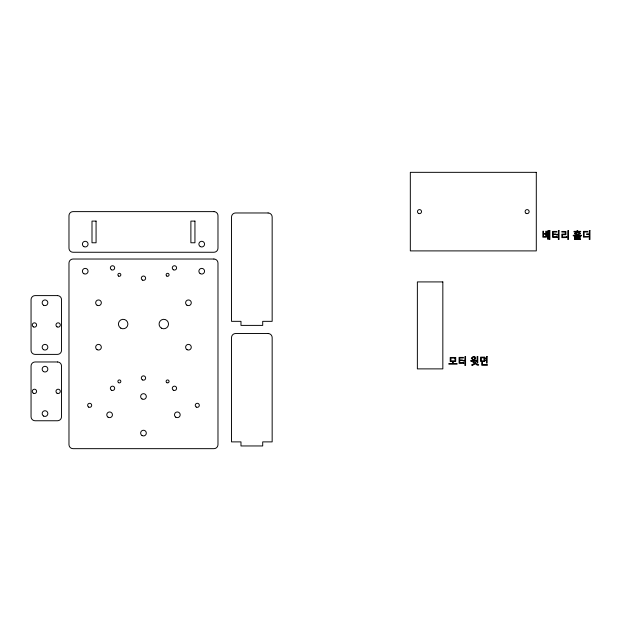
<?xml version="1.0" encoding="UTF-8"?>
<svg xmlns="http://www.w3.org/2000/svg" width="621" height="621" viewBox="0 0 621 621"><rect width="100%" height="100%" fill="white"/><g stroke="black" fill="none" stroke-linecap="round" stroke-linejoin="round"><path stroke-width="0.93" d="M471.424 361.344L473.117 361.298L473.117 362.912L473.823 362.912L473.823 361.282C481.042 360.933 472.527 360.296 470.547 360.731L471.052 361.352M472.1 365.334L471.681 364.752A4.409 4.409 0 0 0 474.102 363.766L474.638 363.122A1.421 1.421 0 0 0 474.832 362.447L475.515 362.447A1.397 1.397 0 0 0 475.748 363.192L476.214 363.72A4.65 4.65 0 0 0 478.659 364.721L478.294 365.334A4.821 4.821 0 0 1 475.174 363.502A4.65 4.65 0 0 1 472.092 365.218M471.339 358.193C476.291 365.039 477.215 351.851 471.339 358.193M475.112 358.286C471.168 362.501 471.518 354.04 475.112 358.286M580.2 233.465L580.193 233.597A0.776 0.776 0 0 1 580.045 233.954L577.685 234.637L577.685 235.289L581.466 235.289L581.466 235.848L573.222 235.848L573.222 235.289L577.002 235.289L577.002 234.637L574.635 233.954A0.776 0.776 0 0 1 574.487 233.597C575.046 231.656 579.401 231.718 580.2 233.465M575.209 233.387C579.634 236.252 581.155 231.043 575.24 233.317M566.756 236.818L562.525 237.012L562.525 234.691L565.902 234.691L565.902 231.439L561.834 231.439L561.834 232.052L565.211 232.052L565.211 234.101L561.834 234.101L561.834 237.626L564.365 237.595A43.113 43.113 0 0 0 565.335 237.556L566.833 237.416L566.756 236.818M588.157 236.438L584.113 236.539L584.113 231.99L587.714 231.99L587.714 231.369L583.429 231.369L583.429 237.152L588.203 237.028L588.157 236.438M557.293 237.23L552.55 237.354L552.55 231.408L556.804 231.408L556.804 232.037L553.241 232.037L553.241 233.97L555.834 233.97L555.834 234.559L553.241 234.559L553.241 236.748L556.051 236.717A15.059 15.059 0 0 0 557.247 236.64L557.293 237.23M463.825 363.2L459.082 363.324L459.082 357.385L463.336 357.385L463.336 358.007L459.773 358.007L459.773 359.939L462.366 359.939L462.366 360.537L459.773 360.537L459.773 362.718L462.591 362.695A15.059 15.059 0 0 0 463.778 362.61L463.825 363.2M536.296 172.335L410.326 172.335L410.326 250.9L536.296 250.9L536.296 172.335M213.911 211.621L73.037 211.621A4.06 4.06 0 0 0 68.978 215.681L68.978 248.19A4.06 4.06 0 0 0 73.037 252.258L213.911 252.258A4.06 4.06 0 0 0 217.979 248.19L217.979 215.681A4.06 4.06 0 0 0 213.911 211.621M268.093 212.972L235.584 212.972A4.06 4.06 0 0 0 231.524 217.04L231.524 321.336L240.979 321.336L240.979 325.396L262.706 325.396L262.706 321.336L272.161 321.336L272.161 217.04A4.06 4.06 0 0 0 268.093 212.972M96.069 221.099L92.001 221.099L92.001 242.772L96.069 242.772L96.069 221.099M194.947 221.099L190.888 221.099L190.888 242.772L194.947 242.772L194.947 221.099M577.685 230.531L577.002 230.531L577.002 231.346L574.006 231.346L574.006 231.897L580.682 231.897L580.682 231.346L577.685 231.346L577.685 230.531M549.88 230.655L549.181 230.655L549.181 239.535L549.88 239.535L549.88 230.655M559.032 230.655L558.349 230.655L558.349 234.396L556.602 234.396L556.602 235.002L558.349 235.002L558.349 239.535L559.032 239.535L559.032 230.655M568.456 230.655L567.773 230.655L567.773 239.535L568.456 239.535L568.456 230.655M589.95 230.655L589.267 230.655L589.267 233.892L586.651 233.892L586.651 234.497L589.267 234.497L589.267 239.535L589.95 239.535L589.95 230.655M548.304 230.833L547.613 230.833L547.613 233.97L546.426 233.97L546.426 231.222L545.75 231.222L545.75 233.581L543.522 233.581L543.522 231.222L542.847 231.222L542.847 237.183L546.426 237.183L546.426 234.583L547.613 234.583L547.613 239.264L548.304 239.264L548.304 230.833M545.75 234.195L543.522 234.195L543.522 236.57L545.75 236.57L545.75 234.195M580.224 236.485L574.472 236.485L574.472 237.051L579.54 237.051L579.54 237.727L574.472 237.727L574.472 239.504L580.418 239.504L580.418 238.938L575.155 238.938L575.155 238.254L580.224 238.254L580.224 236.485M213.911 259.027L73.037 259.027A4.06 4.06 0 0 0 68.978 263.094L68.978 444.597A4.06 4.06 0 0 0 73.037 448.665L213.911 448.665A4.06 4.06 0 0 0 217.979 444.597L217.979 263.094A4.06 4.06 0 0 0 213.911 259.027M442.835 281.918L417.366 281.918L417.366 368.882L442.835 368.882L442.835 281.918M57.466 295.604L35.11 295.604A4.06 4.06 0 0 0 31.05 299.664L31.05 350.322A4.06 4.06 0 0 0 35.11 354.389L57.466 354.389A4.06 4.06 0 0 0 61.526 350.322L61.526 299.664A4.06 4.06 0 0 0 57.466 295.604M268.093 333.524L235.584 333.524A4.06 4.06 0 0 0 231.524 337.591L231.524 441.888L240.979 441.888L240.979 445.956L262.706 445.956L262.706 441.888L272.161 441.888L272.161 337.591A4.06 4.06 0 0 0 268.093 333.524M465.571 356.633L464.888 356.633L464.888 360.374L463.142 360.374L463.142 360.972L464.888 360.972L464.888 365.513L465.571 365.513L465.571 356.633M477.774 356.633L477.083 356.633L477.083 362.959L477.774 362.959L477.774 356.633M487.151 356.633L486.46 356.633L486.46 358.007L484.69 358.007L484.69 357.129L480.615 357.129L480.615 361.5L484.69 361.5L484.69 360.622L486.46 360.622L486.46 363.114L487.151 363.114L487.151 356.633M455.705 357.455L450.209 357.455L450.209 361.476L452.616 361.476L452.616 363.549L448.843 363.549L448.843 364.17L457.087 364.17L457.087 363.549L453.314 363.549L453.314 361.476L455.705 361.476L455.705 357.455M484.007 357.743L481.306 357.743L481.306 360.886L484.007 360.886L484.007 357.743M455.022 358.076L450.908 358.076L450.908 360.848L455.022 360.848L455.022 358.076M486.46 358.596L484.69 358.596L484.69 360.033L486.46 360.033L486.46 358.596M57.466 361.973L35.11 361.973A4.06 4.06 0 0 0 31.05 366.033L31.05 416.699A4.06 4.06 0 0 0 35.11 420.759L57.466 420.759A4.06 4.06 0 0 0 61.526 416.699L61.526 366.033A4.06 4.06 0 0 0 57.466 361.973M482.408 362.454L481.717 362.454L481.717 365.257L487.423 365.257L487.423 364.643L482.408 364.643L482.408 362.454M161.429 328.152A4.743 4.743 0 0 0 168.539 324.046A4.743 4.743 0 0 0 161.429 319.939A4.743 4.743 0 0 0 161.429 328.152M120.792 328.152A4.743 4.743 0 0 0 127.903 324.046A4.743 4.743 0 0 0 120.792 319.939A4.743 4.743 0 0 0 120.792 328.152M88.648 407.081A2.034 2.034 0 0 0 91.691 405.319A2.034 2.034 0 0 0 88.648 403.557A2.034 2.034 0 0 0 88.648 407.081M196.275 407.081A2.034 2.034 0 0 0 199.325 405.319A2.034 2.034 0 0 0 196.275 403.557A2.034 2.034 0 0 0 196.275 407.081M526.111 213.376A2.034 2.034 0 0 0 529.154 211.621A2.034 2.034 0 0 0 526.111 209.859A2.034 2.034 0 0 0 526.111 213.376M418.476 213.376A2.034 2.034 0 0 0 421.527 211.621A2.034 2.034 0 0 0 418.476 209.859A2.034 2.034 0 0 0 418.476 213.376M175.743 417.157A2.841 2.841 0 0 0 180.175 415.007A2.841 2.841 0 0 0 176.1 412.243A2.841 2.841 0 0 0 175.743 417.157M108.023 417.157A2.841 2.841 0 0 0 112.448 415.007A2.841 2.841 0 0 0 108.372 412.243A2.841 2.841 0 0 0 108.023 417.157M142.395 379.905A2.166 2.166 0 0 0 145.648 378.026A2.166 2.166 0 0 0 142.395 376.147A2.166 2.166 0 0 0 142.395 379.905M118.619 382.699A1.49 1.49 0 0 0 120.854 381.41A1.49 1.49 0 0 0 118.619 380.122A1.49 1.49 0 0 0 118.619 382.699M166.847 382.699A1.49 1.49 0 0 0 169.075 381.41A1.49 1.49 0 0 0 166.847 380.122A1.49 1.49 0 0 0 166.847 382.699M166.847 276.097A1.49 1.49 0 0 0 169.075 274.808A1.49 1.49 0 0 0 166.847 273.519A1.49 1.49 0 0 0 166.847 276.097M118.619 276.097A1.49 1.49 0 0 0 120.854 274.808A1.49 1.49 0 0 0 118.619 273.519A1.49 1.49 0 0 0 118.619 276.097M142.395 280.071A2.166 2.166 0 0 0 145.648 278.192A2.166 2.166 0 0 0 142.395 276.314A2.166 2.166 0 0 0 142.395 280.071M111.431 269.778A2.166 2.166 0 0 0 114.683 267.899A2.166 2.166 0 0 0 111.431 266.021A2.166 2.166 0 0 0 111.431 269.778M173.36 269.778A2.166 2.166 0 0 0 176.612 267.899A2.166 2.166 0 0 0 173.36 266.021A2.166 2.166 0 0 0 173.36 269.778M173.36 390.198A2.166 2.166 0 0 0 176.612 388.319A2.166 2.166 0 0 0 173.36 386.441A2.166 2.166 0 0 0 173.36 390.198M111.431 390.198A2.166 2.166 0 0 0 114.683 388.319A2.166 2.166 0 0 0 111.431 386.441A2.166 2.166 0 0 0 111.431 390.198M142.054 398.977A2.841 2.841 0 0 0 146.323 396.516A2.841 2.841 0 0 0 142.054 394.048A2.841 2.841 0 0 0 142.054 398.977M187.03 349.67A2.841 2.841 0 0 0 191.291 347.209A2.841 2.841 0 0 0 187.03 344.748A2.841 2.841 0 0 0 187.03 349.67M186.851 305.136A2.841 2.841 0 0 0 191.284 302.978A2.841 2.841 0 0 0 187.208 300.222A2.841 2.841 0 0 0 186.851 305.136M97.086 305.245A2.841 2.841 0 0 0 101.347 302.776A2.841 2.841 0 0 0 97.086 300.316A2.841 2.841 0 0 0 97.086 305.245M97.086 349.67A2.841 2.841 0 0 0 101.347 347.209A2.841 2.841 0 0 0 97.086 344.748A2.841 2.841 0 0 0 97.086 349.67M200.125 273.574A2.841 2.841 0 0 0 204.557 271.424A2.841 2.841 0 0 0 200.482 268.66A2.841 2.841 0 0 0 200.125 273.574M83.812 273.682A2.841 2.841 0 0 0 88.073 271.222A2.841 2.841 0 0 0 83.812 268.753A2.841 2.841 0 0 0 83.812 273.682M200.304 246.591A2.841 2.841 0 0 0 204.565 244.131A2.841 2.841 0 0 0 200.304 241.662A2.841 2.841 0 0 0 200.304 246.591M83.812 246.591A2.841 2.841 0 0 0 88.073 244.131A2.841 2.841 0 0 0 83.812 241.662A2.841 2.841 0 0 0 83.812 246.591M142.054 435.546A2.841 2.841 0 0 0 146.323 433.085A2.841 2.841 0 0 0 142.054 430.625A2.841 2.841 0 0 0 142.054 435.546M33.355 393.24A2.166 2.166 0 0 0 36.6 391.37A2.166 2.166 0 0 0 33.355 389.491A2.166 2.166 0 0 0 33.355 393.24M57.054 393.24A2.166 2.166 0 0 0 60.307 391.37A2.166 2.166 0 0 0 57.054 389.491A2.166 2.166 0 0 0 57.054 393.24M43.579 371.614A2.841 2.841 0 0 0 47.848 369.153A2.841 2.841 0 0 0 43.579 366.685A2.841 2.841 0 0 0 43.579 371.614M43.579 416.047A2.841 2.841 0 0 0 47.848 413.578A2.841 2.841 0 0 0 43.579 411.118A2.841 2.841 0 0 0 43.579 416.047M43.579 349.67A2.841 2.841 0 0 0 47.848 347.209A2.841 2.841 0 0 0 43.579 344.748A2.841 2.841 0 0 0 43.579 349.67M43.579 305.245A2.841 2.841 0 0 0 47.848 302.776A2.841 2.841 0 0 0 43.579 300.316A2.841 2.841 0 0 0 43.579 305.245M57.054 326.871A2.166 2.166 0 0 0 60.307 324.993A2.166 2.166 0 0 0 57.054 323.114A2.166 2.166 0 0 0 57.054 326.871M33.355 326.871A2.166 2.166 0 0 0 36.6 324.993A2.166 2.166 0 0 0 33.355 323.114A2.166 2.166 0 0 0 33.355 326.871"/></g></svg>
